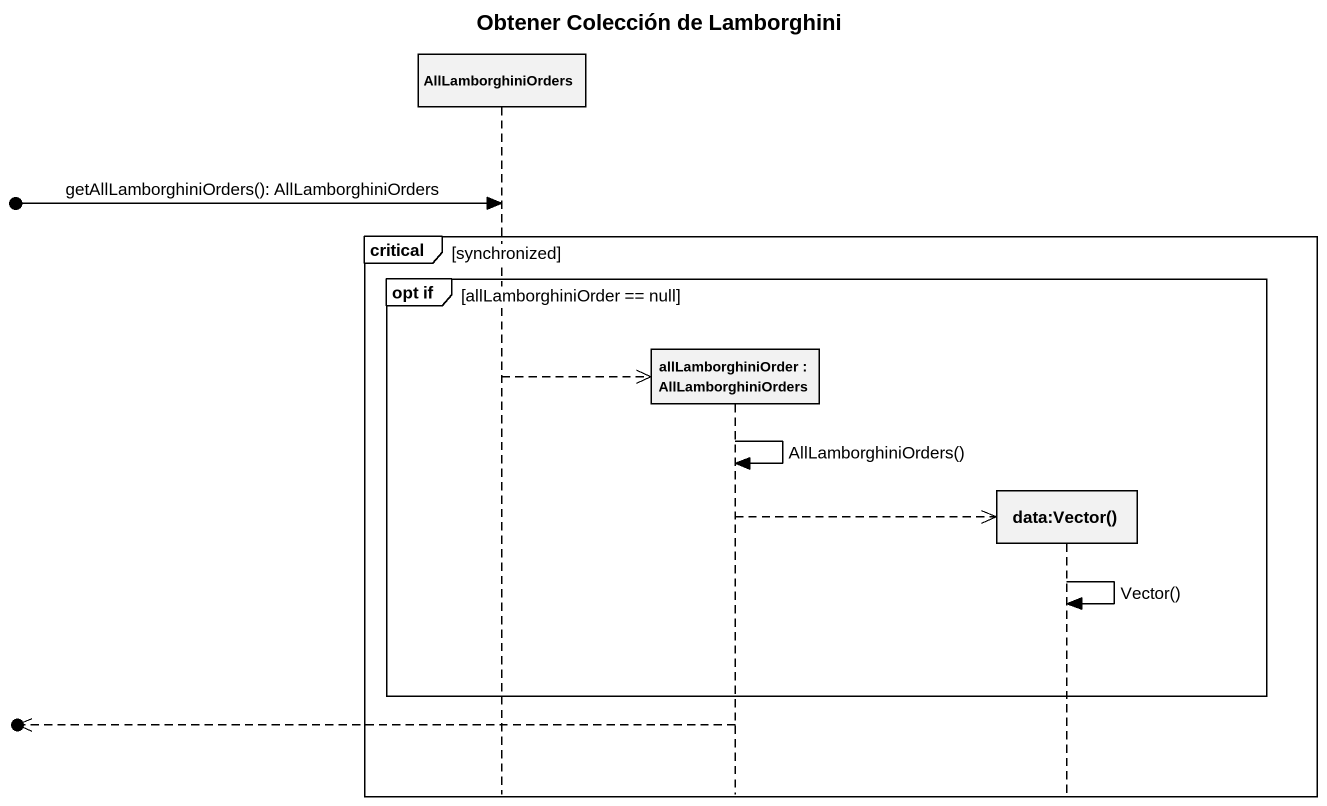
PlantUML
@startuml
title Obtener Colección de Lamborghini
hide footbox
participant AllLamborghiniOrders
participant "allLamborghiniOrder : AllLamborghiniOrders" as allLamborghiniOrder
participant "data:Vector()" as data_Vector

[o-> AllLamborghiniOrders : getAllLamborghiniOrders(): AllLamborghiniOrders
critical synchronized
  group opt if [allLamborghiniOrder == null]
    AllLamborghiniOrders -->> allLamborghiniOrder **
    allLamborghiniOrder -> allLamborghiniOrder : AllLamborghiniOrders()
    allLamborghiniOrder -->> data_Vector **
    data_Vector -> data_Vector : Vector()
  end
  [o<<-- allLamborghiniOrder
end
@enduml
